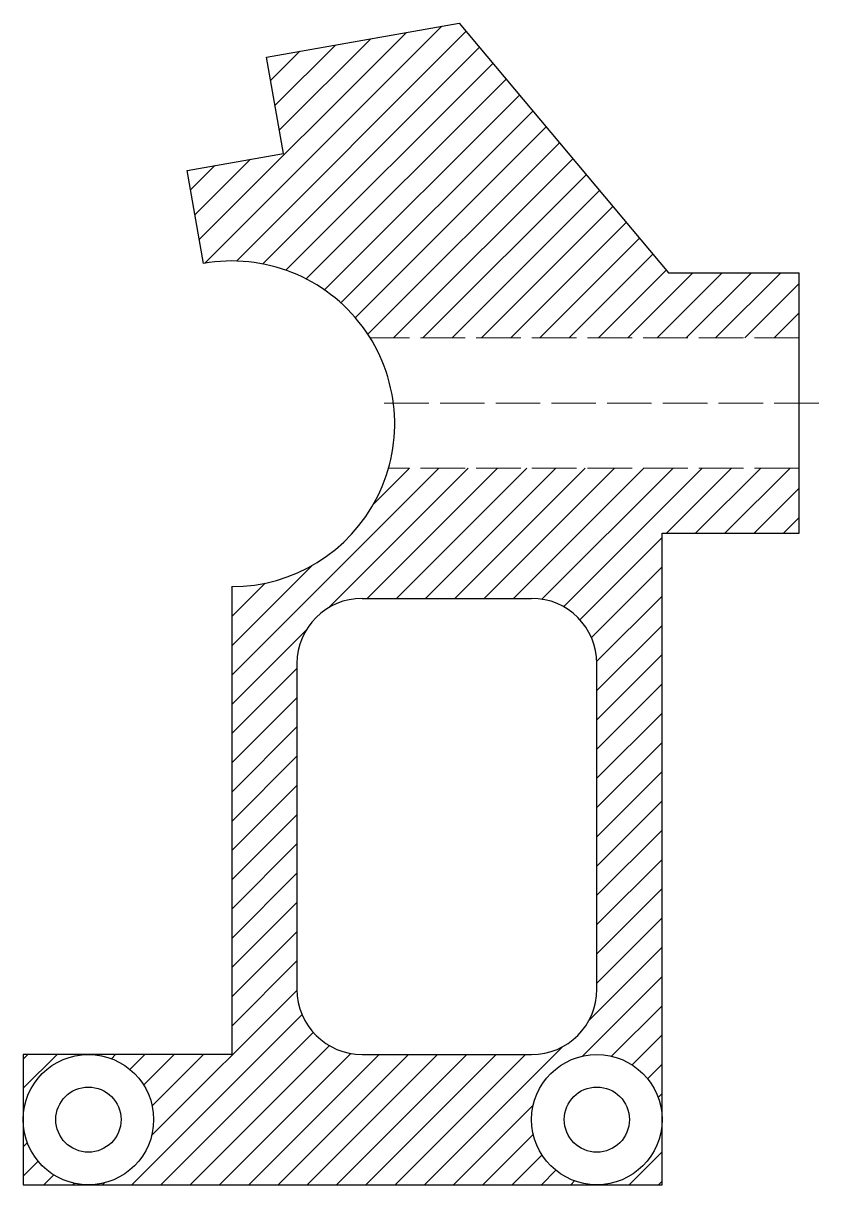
# Model space of a CAD drawing. Header units: centimetres. Extents: x 24.6 to 35.3, y 5.2 to 20.8.
import ezdxf

# ---------------------------------------------------------------- set-up
doc = ezdxf.new("R2010")
doc.units = ezdxf.units.CM
doc.linetypes.add('ACAD_ISO02W100', pattern=[15, 12, -3])
for name, color, linetype in [('Cercuri mari', 3, 'Continuous'), ('Cercuri mici', 2, 'Continuous'), ('Contur', 1, 'Continuous'), ('Dreptunghi', 6, 'Continuous'), ('Zona hasurata', 5, 'Continuous')]:
    doc.layers.add(name, color=color, linetype=linetype)
doc.layers.add('Linie punctata', color=4, linetype='ACAD_ISO02W100', lineweight=5)

msp = doc.modelspace()

# ---------------------------------------------------------------- hatches: boundary and pattern name
at = {"layer": 'Zona hasurata'}
h = msp.add_hatch(dxfattribs=at)
h.set_pattern_fill('ANSI31', color=256, scale=0.087779)
h.set_pattern_definition([(45, (-5.92235, -46.92425), (-0.1970698, 0.1970698), [])])
h.paths.add_polyline_path([(30.476, 20.816), (27.882, 20.359), (28.111, 19.062), (26.814, 18.834), (27.035, 17.58, -0.306452), (29.281, 16.577), (35.057, 16.577), (35.057, 17.454), (33.297, 17.454)])
h.paths.add_polyline_path([(29.528, 14.822, -0.335554), (27.416, 13.225), (27.416, 6.922), (25.485, 6.922, -0.414214), (26.363, 6.044, -0.414214), (25.485, 5.167), (32.332, 5.167, -0.414214), (31.454, 6.044, -1), (33.21, 6.044), (33.21, 13.944), (35.057, 13.944), (35.057, 14.822)])
h.paths.add_polyline_path([(31.454, 13.067, -0.414214), (32.332, 12.189), (32.332, 7.8, -0.414214), (31.454, 6.922), (29.172, 6.922, -0.414214), (28.294, 7.8), (28.294, 12.189, -0.414214), (29.172, 13.067)], flags=16)
h.paths.add_polyline_path([(24.608, 6.044, -0.414214), (25.485, 6.922), (24.608, 6.922)])
h.paths.add_polyline_path([(25.485, 5.167, -0.414214), (24.608, 6.044), (24.608, 5.167)])
h.paths.add_polyline_path([(33.21, 6.044, -0.414214), (32.332, 5.167), (33.21, 5.167)], flags=17)

# ---------------------------------------------------------------- linework, layer by layer
at = {"layer": 'Cercuri mari'}
for centre in [(25.485, 6.044), (32.332, 6.044)]:
    msp.add_circle(centre, 0.878, dxfattribs=at)
at = {"layer": 'Cercuri mici'}
for centre in [(25.485, 6.044), (32.332, 6.044)]:
    msp.add_circle(centre, 0.439, dxfattribs=at)
at = {"layer": 'Contur'}
for p, q in [((27.882, 20.359), (30.476, 20.816)), ((30.476, 20.816), (33.297, 17.454)), ((28.111, 19.062), (27.882, 20.359)), ((26.814, 18.834), (28.111, 19.062)), ((27.035, 17.58), (26.814, 18.834)), ((33.297, 17.454), (35.057, 17.454)), ((35.057, 13.944), (35.057, 17.454)), ((33.21, 5.167), (33.21, 13.944)), ((33.21, 13.944), (35.057, 13.944)), ((27.416, 13.225), (27.416, 6.922)), ((27.416, 6.922), (24.608, 6.922)), ((24.608, 6.922), (24.608, 5.167)), ((24.608, 5.167), (33.21, 5.167))]:
    msp.add_line(p, q, dxfattribs=at)
msp.add_arc((27.416, 15.419), 2.194, 270, 100, dxfattribs=at)
at = {"layer": 'Dreptunghi'}
for p, q in [((29.172, 13.067), (31.454, 13.067)), ((28.294, 12.189), (28.294, 7.8)), ((32.332, 7.8), (32.332, 12.189)), ((29.172, 6.922), (31.454, 6.922))]:
    msp.add_line(p, q, dxfattribs=at)
for centre, start, end in [((29.172, 12.189), 90, 180), ((31.454, 12.189), 0, 90), ((29.172, 7.8), 180, 270), ((31.454, 7.8), 270, 0)]:
    msp.add_arc(centre, 0.878, start, end, dxfattribs=at)
at = {"layer": 'Linie punctata', "ltscale": 0.05}
for p, q in [((35.057, 16.577), (29.281, 16.577)), ((35.32, 15.699), (29.327, 15.699)), ((35.057, 14.822), (29.528, 14.822))]:
    msp.add_line(p, q, dxfattribs=at)

doc.saveas('drawing.dxf')
